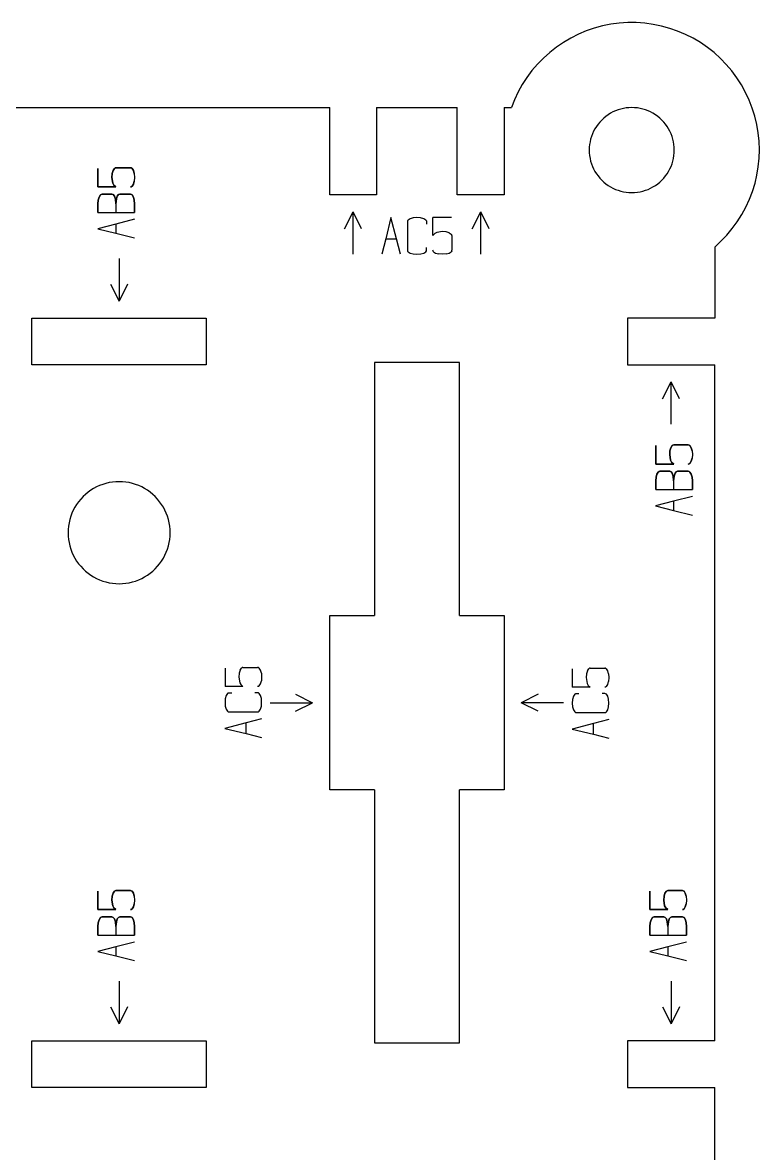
# Model space of a CAD drawing. Header units: millimetres. Extents: x -1665 to -1514, y -292 to -32.
# Drawn here: x -1600.8 to -1514.2, y -165.4 to -32.4 of the extents above; entities that cross this region are included whole.
import ezdxf

# ---------------------------------------------------------------- set-up
doc = ezdxf.new("R2010")
doc.units = ezdxf.units.MM
doc.layers.add('coding', color=2, linetype='Continuous')

msp = doc.modelspace()

# ---------------------------------------------------------------- linework, layer by layer
for p, q in [((-1533.62, -33.02), (-1534.57, -33.35)), ((-1532.66, -32.76), (-1533.62, -33.02)), ((-1531.68, -32.56), (-1532.66, -32.76)), ((-1530.69, -32.43), (-1531.68, -32.56)), ((-1529.69, -32.37), (-1530.69, -32.43)), ((-1528.69, -32.37), (-1529.69, -32.37)), ((-1527.69, -32.44), (-1528.69, -32.37)), ((-1526.7, -32.57), (-1527.69, -32.44)), ((-1525.72, -32.77), (-1526.7, -32.57)), ((-1524.76, -33.04), (-1525.72, -32.77)), ((-1523.82, -33.36), (-1524.76, -33.04)), ((-1536.38, -34.18), (-1537.24, -34.69)), ((-1535.49, -33.73), (-1536.38, -34.18)), ((-1534.57, -33.35), (-1535.49, -33.73)), ((-1522.9, -33.75), (-1523.82, -33.36)), ((-1522.01, -34.21), (-1522.9, -33.75)), ((-1521.15, -34.72), (-1522.01, -34.21)), ((-1538.86, -35.87), (-1539.6, -36.53)), ((-1538.07, -35.25), (-1538.86, -35.87)), ((-1537.24, -34.69), (-1538.07, -35.25)), ((-1520.32, -35.28), (-1521.15, -34.72)), ((-1519.54, -35.9), (-1520.32, -35.28)), ((-1518.8, -36.57), (-1519.54, -35.9)), ((-1539.6, -36.53), (-1540.3, -37.25)), ((-1518.1, -37.29), (-1518.8, -36.57)), ((-1540.95, -38.01), (-1541.54, -38.81)), ((-1540.3, -37.25), (-1540.95, -38.01)), ((-1517.45, -38.05), (-1518.1, -37.29)), ((-1516.86, -38.85), (-1517.45, -38.05)), ((-1542.08, -39.65), (-1542.57, -40.52)), ((-1541.54, -38.81), (-1542.08, -39.65)), ((-1516.32, -39.7), (-1516.86, -38.85)), ((-1515.84, -40.57), (-1516.32, -39.7)), ((-1542.57, -40.52), (-1542.99, -41.43)), ((-1515.42, -41.48), (-1515.84, -40.57)), ((-1614.22, -42.36), (-1564.72, -42.36)), ((-1564.72, -52.61), (-1564.72, -42.36)), ((-1559.22, -42.36), (-1549.72, -42.36)), ((-1559.22, -42.36), (-1559.22, -52.61)), ((-1549.72, -52.61), (-1549.72, -42.36)), ((-1544.22, -42.36), (-1543.36, -42.36)), ((-1544.22, -42.36), (-1544.22, -52.61)), ((-1542.99, -41.43), (-1543.36, -42.36)), ((-1530.51, -42.53), (-1530.82, -42.62)), ((-1530.19, -42.45), (-1530.51, -42.53)), ((-1529.87, -42.4), (-1530.19, -42.45)), ((-1529.54, -42.37), (-1529.87, -42.4)), ((-1529.22, -42.36), (-1529.54, -42.37)), ((-1528.89, -42.37), (-1529.22, -42.36)), ((-1528.56, -42.4), (-1528.89, -42.37)), ((-1528.24, -42.45), (-1528.56, -42.4)), ((-1527.92, -42.53), (-1528.24, -42.45)), ((-1527.61, -42.62), (-1527.92, -42.53)), ((-1515.06, -42.41), (-1515.42, -41.48)), ((-1514.76, -43.36), (-1515.06, -42.41)), ((-1532.75, -43.82), (-1532.98, -44.06)), ((-1532.51, -43.6), (-1532.75, -43.82)), ((-1532.26, -43.39), (-1532.51, -43.6)), ((-1531.99, -43.2), (-1532.26, -43.39)), ((-1531.72, -43.03), (-1531.99, -43.2)), ((-1531.43, -42.87), (-1531.72, -43.03)), ((-1531.13, -42.74), (-1531.43, -42.87)), ((-1530.82, -42.62), (-1531.13, -42.74)), ((-1527.3, -42.74), (-1527.61, -42.62)), ((-1527.01, -42.87), (-1527.3, -42.74)), ((-1526.72, -43.03), (-1527.01, -42.87)), ((-1526.44, -43.2), (-1526.72, -43.03)), ((-1526.17, -43.39), (-1526.44, -43.2)), ((-1525.92, -43.6), (-1526.17, -43.39)), ((-1525.68, -43.82), (-1525.92, -43.6)), ((-1525.46, -44.06), (-1525.68, -43.82)), ((-1514.52, -44.33), (-1514.76, -43.36)), ((-1533.7, -45.15), (-1533.84, -45.45)), ((-1533.55, -44.86), (-1533.7, -45.15)), ((-1533.37, -44.58), (-1533.55, -44.86)), ((-1533.18, -44.31), (-1533.37, -44.58)), ((-1532.98, -44.06), (-1533.18, -44.31)), ((-1525.25, -44.31), (-1525.46, -44.06)), ((-1525.06, -44.58), (-1525.25, -44.31)), ((-1524.89, -44.86), (-1525.06, -44.58)), ((-1524.73, -45.15), (-1524.89, -44.86)), ((-1524.6, -45.45), (-1524.73, -45.15)), ((-1514.36, -45.32), (-1514.52, -44.33)), ((-1534.12, -46.38), (-1534.17, -46.71)), ((-1534.05, -46.06), (-1534.12, -46.38)), ((-1533.95, -45.75), (-1534.05, -46.06)), ((-1533.84, -45.45), (-1533.95, -45.75)), ((-1524.48, -45.75), (-1524.6, -45.45)), ((-1524.39, -46.06), (-1524.48, -45.75)), ((-1524.31, -46.38), (-1524.39, -46.06)), ((-1524.26, -46.71), (-1524.31, -46.38)), ((-1514.25, -46.31), (-1514.36, -45.32)), ((-1514.22, -47.31), (-1514.25, -46.31)), ((-1534.21, -47.03), (-1534.22, -47.36)), ((-1534.22, -47.36), (-1534.21, -47.69)), ((-1534.17, -46.71), (-1534.21, -47.03)), ((-1534.21, -47.69), (-1534.17, -48.01)), ((-1524.23, -47.03), (-1524.26, -46.71)), ((-1524.26, -48.01), (-1524.23, -47.69)), ((-1524.22, -47.36), (-1524.23, -47.03)), ((-1524.23, -47.69), (-1524.22, -47.36)), ((-1514.25, -48.31), (-1514.22, -47.31)), ((-1534.17, -48.01), (-1534.12, -48.33)), ((-1534.12, -48.33), (-1534.05, -48.65)), ((-1534.05, -48.65), (-1533.95, -48.97)), ((-1533.95, -48.97), (-1533.84, -49.27)), ((-1524.6, -49.27), (-1524.48, -48.97)), ((-1524.48, -48.97), (-1524.39, -48.65)), ((-1524.39, -48.65), (-1524.31, -48.33)), ((-1524.31, -48.33), (-1524.26, -48.01)), ((-1514.34, -49.31), (-1514.25, -48.31)), ((-1533.84, -49.27), (-1533.7, -49.57)), ((-1533.7, -49.57), (-1533.55, -49.86)), ((-1533.55, -49.86), (-1533.37, -50.14)), ((-1533.37, -50.14), (-1533.18, -50.4)), ((-1533.18, -50.4), (-1532.98, -50.66)), ((-1525.46, -50.66), (-1525.25, -50.4)), ((-1525.25, -50.4), (-1525.06, -50.14)), ((-1525.06, -50.14), (-1524.89, -49.86)), ((-1524.89, -49.86), (-1524.73, -49.57)), ((-1524.73, -49.57), (-1524.6, -49.27)), ((-1514.73, -51.26), (-1514.51, -50.29)), ((-1514.51, -50.29), (-1514.34, -49.31)), ((-1532.98, -50.66), (-1532.75, -50.89)), ((-1532.75, -50.89), (-1532.51, -51.12)), ((-1532.51, -51.12), (-1532.26, -51.33)), ((-1532.26, -51.33), (-1531.99, -51.52)), ((-1531.99, -51.52), (-1531.72, -51.69)), ((-1531.72, -51.69), (-1531.43, -51.84)), ((-1531.43, -51.84), (-1531.13, -51.98)), ((-1527.3, -51.98), (-1527.01, -51.84)), ((-1527.01, -51.84), (-1526.72, -51.69)), ((-1526.72, -51.69), (-1526.44, -51.52)), ((-1526.44, -51.52), (-1526.17, -51.33)), ((-1526.17, -51.33), (-1525.92, -51.12)), ((-1525.92, -51.12), (-1525.68, -50.89)), ((-1525.68, -50.89), (-1525.46, -50.66)), ((-1515.03, -52.22), (-1514.73, -51.26)), ((-1559.22, -52.61), (-1564.72, -52.61)), ((-1544.22, -52.61), (-1549.72, -52.61)), ((-1531.13, -51.98), (-1530.82, -52.09)), ((-1530.82, -52.09), (-1530.51, -52.19)), ((-1530.51, -52.19), (-1530.19, -52.26)), ((-1530.19, -52.26), (-1529.87, -52.32)), ((-1529.87, -52.32), (-1529.54, -52.35)), ((-1529.54, -52.35), (-1529.22, -52.36)), ((-1529.22, -52.36), (-1528.89, -52.35)), ((-1528.89, -52.35), (-1528.56, -52.32)), ((-1528.56, -52.32), (-1528.24, -52.26)), ((-1528.24, -52.26), (-1527.92, -52.19)), ((-1527.92, -52.19), (-1527.61, -52.09)), ((-1527.61, -52.09), (-1527.3, -51.98)), ((-1515.8, -54.06), (-1515.38, -53.15)), ((-1515.38, -53.15), (-1515.03, -52.22)), ((-1516.27, -54.94), (-1515.8, -54.06)), ((-1517.4, -56.59), (-1516.81, -55.79)), ((-1516.81, -55.79), (-1516.27, -54.94)), ((-1518.04, -57.36), (-1517.4, -56.59)), ((-1519.47, -58.76), (-1518.73, -58.08)), ((-1518.73, -58.08), (-1518.04, -57.36)), ((-1519.47, -58.76), (-1519.47, -67.11)), ((-1599.72, -72.61), (-1599.72, -67.11)), ((-1599.72, -67.11), (-1579.22, -67.11)), ((-1579.22, -67.11), (-1579.22, -72.61)), ((-1529.72, -67.11), (-1529.72, -72.61)), ((-1519.47, -67.11), (-1529.72, -67.11)), ((-1579.22, -72.61), (-1599.72, -72.61)), ((-1559.47, -72.36), (-1559.47, -102.11)), ((-1549.47, -72.36), (-1559.47, -72.36)), ((-1549.47, -102.11), (-1549.47, -72.36)), ((-1529.72, -72.61), (-1519.47, -72.61)), ((-1519.47, -152.11), (-1519.47, -72.61)), ((-1590.25, -86.41), (-1590.64, -86.47)), ((-1589.86, -86.37), (-1590.25, -86.41)), ((-1589.47, -86.36), (-1589.86, -86.37)), ((-1589.07, -86.37), (-1589.47, -86.36)), ((-1588.68, -86.41), (-1589.07, -86.37)), ((-1588.3, -86.47), (-1588.68, -86.41)), ((-1593.12, -87.6), (-1593.42, -87.85)), ((-1592.8, -87.37), (-1593.12, -87.6)), ((-1592.47, -87.16), (-1592.8, -87.37)), ((-1592.12, -86.98), (-1592.47, -87.16)), ((-1591.76, -86.82), (-1592.12, -86.98)), ((-1591.39, -86.68), (-1591.76, -86.82)), ((-1591.02, -86.56), (-1591.39, -86.68)), ((-1590.64, -86.47), (-1591.02, -86.56)), ((-1587.91, -86.56), (-1588.3, -86.47)), ((-1587.54, -86.68), (-1587.91, -86.56)), ((-1587.17, -86.82), (-1587.54, -86.68)), ((-1586.81, -86.98), (-1587.17, -86.82)), ((-1586.47, -87.16), (-1586.81, -86.98)), ((-1586.13, -87.37), (-1586.47, -87.16)), ((-1585.81, -87.6), (-1586.13, -87.37)), ((-1585.51, -87.85), (-1585.81, -87.6)), ((-1594.46, -89.03), (-1594.66, -89.36)), ((-1594.23, -88.71), (-1594.46, -89.03)), ((-1593.98, -88.4), (-1594.23, -88.71)), ((-1593.71, -88.12), (-1593.98, -88.4)), ((-1593.42, -87.85), (-1593.71, -88.12)), ((-1585.22, -88.12), (-1585.51, -87.85)), ((-1584.96, -88.4), (-1585.22, -88.12)), ((-1584.71, -88.71), (-1584.96, -88.4)), ((-1584.48, -89.03), (-1584.71, -88.71)), ((-1584.27, -89.36), (-1584.48, -89.03)), ((-1595.15, -90.43), (-1595.26, -90.81)), ((-1595.01, -90.06), (-1595.15, -90.43)), ((-1594.85, -89.7), (-1595.01, -90.06)), ((-1594.66, -89.36), (-1594.85, -89.7)), ((-1584.09, -89.7), (-1584.27, -89.36)), ((-1583.92, -90.06), (-1584.09, -89.7)), ((-1583.78, -90.43), (-1583.92, -90.06)), ((-1583.67, -90.81), (-1583.78, -90.43)), ((-1595.41, -91.58), (-1595.45, -91.97)), ((-1595.35, -91.19), (-1595.41, -91.58)), ((-1595.26, -90.81), (-1595.35, -91.19)), ((-1583.58, -91.19), (-1583.67, -90.81)), ((-1583.52, -91.58), (-1583.58, -91.19)), ((-1583.48, -91.97), (-1583.52, -91.58)), ((-1595.45, -91.97), (-1595.47, -92.36)), ((-1595.47, -92.36), (-1595.45, -92.75)), ((-1595.45, -92.75), (-1595.41, -93.14)), ((-1583.52, -93.14), (-1583.48, -92.75)), ((-1583.47, -92.36), (-1583.48, -91.97)), ((-1583.48, -92.75), (-1583.47, -92.36)), ((-1595.41, -93.14), (-1595.35, -93.53)), ((-1595.35, -93.53), (-1595.26, -93.91)), ((-1595.26, -93.91), (-1595.15, -94.29)), ((-1595.15, -94.29), (-1595.01, -94.65)), ((-1583.92, -94.65), (-1583.78, -94.29)), ((-1583.78, -94.29), (-1583.67, -93.91)), ((-1583.67, -93.91), (-1583.58, -93.53)), ((-1583.58, -93.53), (-1583.52, -93.14)), ((-1595.01, -94.65), (-1594.85, -95.01)), ((-1594.85, -95.01), (-1594.66, -95.36)), ((-1594.66, -95.36), (-1594.46, -95.69)), ((-1594.46, -95.69), (-1594.23, -96.01)), ((-1584.71, -96.01), (-1584.48, -95.69)), ((-1584.48, -95.69), (-1584.27, -95.36)), ((-1584.27, -95.36), (-1584.09, -95.01)), ((-1584.09, -95.01), (-1583.92, -94.65)), ((-1594.23, -96.01), (-1593.98, -96.31)), ((-1593.98, -96.31), (-1593.71, -96.6)), ((-1593.71, -96.6), (-1593.42, -96.87)), ((-1593.42, -96.87), (-1593.12, -97.12)), ((-1585.81, -97.12), (-1585.51, -96.87)), ((-1585.51, -96.87), (-1585.22, -96.6)), ((-1585.22, -96.6), (-1584.96, -96.31)), ((-1584.96, -96.31), (-1584.71, -96.01)), ((-1593.12, -97.12), (-1592.8, -97.35)), ((-1592.8, -97.35), (-1592.47, -97.55)), ((-1592.47, -97.55), (-1592.12, -97.74)), ((-1592.12, -97.74), (-1591.76, -97.9)), ((-1591.76, -97.9), (-1591.39, -98.04)), ((-1591.39, -98.04), (-1591.02, -98.15)), ((-1591.02, -98.15), (-1590.64, -98.24)), ((-1590.64, -98.24), (-1590.25, -98.31)), ((-1590.25, -98.31), (-1589.86, -98.35)), ((-1589.86, -98.35), (-1589.47, -98.36)), ((-1589.47, -98.36), (-1589.07, -98.35)), ((-1589.07, -98.35), (-1588.68, -98.31)), ((-1588.68, -98.31), (-1588.3, -98.24)), ((-1588.3, -98.24), (-1587.91, -98.15)), ((-1587.91, -98.15), (-1587.54, -98.04)), ((-1587.54, -98.04), (-1587.17, -97.9)), ((-1587.17, -97.9), (-1586.81, -97.74)), ((-1586.81, -97.74), (-1586.47, -97.55)), ((-1586.47, -97.55), (-1586.13, -97.35)), ((-1586.13, -97.35), (-1585.81, -97.12)), ((-1564.72, -122.61), (-1564.72, -102.11)), ((-1564.72, -102.11), (-1559.47, -102.11)), ((-1549.47, -102.11), (-1544.22, -102.11)), ((-1544.22, -102.11), (-1544.22, -122.61)), ((-1559.47, -122.61), (-1564.72, -122.61)), ((-1559.47, -122.61), (-1559.47, -152.36)), ((-1544.22, -122.61), (-1549.47, -122.61)), ((-1549.47, -152.36), (-1549.47, -122.61)), ((-1599.72, -152.11), (-1579.22, -152.11)), ((-1599.72, -157.61), (-1599.72, -152.11)), ((-1579.22, -152.11), (-1579.22, -157.61)), ((-1559.47, -152.36), (-1549.47, -152.36)), ((-1529.72, -152.11), (-1529.72, -157.61)), ((-1519.47, -152.11), (-1529.72, -152.11)), ((-1579.22, -157.61), (-1599.72, -157.61)), ((-1529.72, -157.61), (-1519.47, -157.61)), ((-1519.47, -167.11), (-1519.47, -157.61))]:
    msp.add_line(p, q)
at = {"layer": 'coding'}
for p, q in [((-1591.96, -51.69), (-1591.96, -49.52)), ((-1591.96, -49.52), (-1591.96, -51.69)), ((-1590.29, -50.12), (-1590.32, -50.57)), ((-1590.32, -50.57), (-1590.29, -50.12)), ((-1590.18, -49.76), (-1590.29, -50.12)), ((-1590.29, -50.12), (-1590.18, -49.76)), ((-1590.03, -49.52), (-1590.18, -49.76)), ((-1590.18, -49.76), (-1590.03, -49.52)), ((-1589.94, -49.46), (-1590.03, -49.52)), ((-1590.03, -49.52), (-1589.94, -49.46)), ((-1589.84, -49.44), (-1589.94, -49.46)), ((-1589.94, -49.46), (-1589.84, -49.44)), ((-1588.13, -49.44), (-1589.84, -49.44)), ((-1589.84, -49.44), (-1588.13, -49.44)), ((-1588.04, -49.46), (-1588.13, -49.44)), ((-1588.13, -49.44), (-1588.04, -49.46)), ((-1587.95, -49.52), (-1588.04, -49.46)), ((-1588.04, -49.46), (-1587.95, -49.52)), ((-1587.79, -49.76), (-1587.95, -49.52)), ((-1587.95, -49.52), (-1587.79, -49.76)), ((-1587.69, -50.12), (-1587.79, -49.76)), ((-1587.79, -49.76), (-1587.69, -50.12)), ((-1587.69, -50.12), (-1587.65, -50.57)), ((-1589.84, -51.69), (-1591.96, -51.69)), ((-1591.96, -51.69), (-1589.84, -51.69)), ((-1590.32, -50.57), (-1590.22, -51.24)), ((-1590.22, -51.24), (-1590.32, -50.57)), ((-1590.22, -51.24), (-1590.1, -51.47)), ((-1590.1, -51.47), (-1590.22, -51.24)), ((-1590.1, -51.47), (-1589.84, -51.69)), ((-1589.84, -51.69), (-1590.1, -51.47)), ((-1588.04, -51.67), (-1588.13, -51.69)), ((-1588.13, -51.69), (-1588.04, -51.67)), ((-1587.95, -51.61), (-1588.04, -51.67)), ((-1588.04, -51.67), (-1587.95, -51.61)), ((-1587.79, -51.37), (-1587.95, -51.61)), ((-1587.95, -51.61), (-1587.79, -51.37)), ((-1587.69, -51.01), (-1587.79, -51.37)), ((-1587.79, -51.37), (-1587.69, -51.01)), ((-1587.65, -50.57), (-1587.69, -51.01)), ((-1591.82, -52.88), (-1591.92, -53.24)), ((-1591.92, -53.24), (-1591.82, -52.88)), ((-1591.66, -52.63), (-1591.82, -52.88)), ((-1591.82, -52.88), (-1591.66, -52.63)), ((-1591.57, -52.57), (-1591.66, -52.63)), ((-1591.66, -52.63), (-1591.57, -52.57)), ((-1591.48, -52.54), (-1591.57, -52.57)), ((-1591.57, -52.57), (-1591.48, -52.54)), ((-1590.31, -52.54), (-1591.48, -52.54)), ((-1591.48, -52.54), (-1590.31, -52.54)), ((-1590.16, -52.6), (-1590.31, -52.54)), ((-1590.31, -52.54), (-1590.16, -52.6)), ((-1590.02, -52.78), (-1590.16, -52.6)), ((-1590.16, -52.6), (-1590.02, -52.78)), ((-1589.91, -53.12), (-1590.02, -52.78)), ((-1590.02, -52.78), (-1589.91, -53.12)), ((-1589.85, -53.67), (-1589.91, -53.12)), ((-1589.91, -53.12), (-1589.85, -53.67)), ((-1589.85, -53.67), (-1589.78, -53.11)), ((-1589.78, -53.11), (-1589.85, -53.67)), ((-1589.78, -53.11), (-1589.68, -52.78)), ((-1589.68, -52.78), (-1589.78, -53.11)), ((-1589.68, -52.78), (-1589.54, -52.6)), ((-1589.54, -52.6), (-1589.68, -52.78)), ((-1589.54, -52.6), (-1589.39, -52.54)), ((-1589.39, -52.54), (-1589.54, -52.6)), ((-1589.39, -52.54), (-1588.13, -52.54)), ((-1588.13, -52.54), (-1589.39, -52.54)), ((-1588.13, -52.54), (-1588.03, -52.57)), ((-1588.03, -52.57), (-1588.13, -52.54)), ((-1588.03, -52.57), (-1587.94, -52.63)), ((-1587.94, -52.63), (-1588.03, -52.57)), ((-1587.94, -52.63), (-1587.79, -52.88)), ((-1587.79, -52.88), (-1587.94, -52.63)), ((-1587.79, -52.88), (-1587.69, -53.24)), ((-1587.69, -53.24), (-1587.79, -52.88)), ((-1591.92, -53.24), (-1591.96, -53.67)), ((-1591.96, -53.67), (-1591.92, -53.24)), ((-1591.96, -53.67), (-1591.96, -54.69)), ((-1591.96, -54.69), (-1591.96, -53.67)), ((-1589.85, -53.67), (-1589.85, -54.69)), ((-1587.69, -53.24), (-1587.65, -53.67)), ((-1587.65, -53.67), (-1587.69, -53.24)), ((-1587.65, -53.67), (-1587.65, -54.69)), ((-1587.65, -54.69), (-1587.65, -53.67)), ((-1591.96, -54.69), (-1589.85, -54.69)), ((-1589.85, -54.69), (-1587.65, -54.69)), ((-1587.65, -55.5), (-1589.85, -56.07)), ((-1562.97, -56.61), (-1561.97, -54.61)), ((-1561.97, -59.61), (-1561.97, -54.61)), ((-1560.97, -56.61), (-1561.97, -54.61)), ((-1557.52, -55.29), (-1558.13, -57.79)), ((-1556.87, -57.79), (-1557.52, -55.29)), ((-1555.56, -55.69), (-1555.58, -55.78)), ((-1555.58, -55.78), (-1555.58, -59.13)), ((-1555.56, -55.69), (-1555.5, -55.6)), ((-1555.27, -55.44), (-1555.5, -55.6)), ((-1554.9, -55.34), (-1555.27, -55.44)), ((-1554.46, -55.3), (-1554.9, -55.34)), ((-1554.03, -55.34), (-1554.46, -55.3)), ((-1553.66, -55.44), (-1554.03, -55.34)), ((-1553.42, -55.6), (-1553.66, -55.44)), ((-1553.36, -55.69), (-1553.42, -55.6)), ((-1553.36, -55.69), (-1553.34, -55.78)), ((-1553.34, -55.78), (-1553.34, -56.09)), ((-1552.59, -57.42), (-1552.59, -55.3)), ((-1550.42, -55.3), (-1552.59, -55.3)), ((-1547.97, -56.61), (-1546.97, -54.61)), ((-1546.97, -59.61), (-1546.97, -54.61)), ((-1545.97, -56.61), (-1546.97, -54.61)), ((-1589.85, -56.07), (-1591.97, -56.62)), ((-1591.97, -56.62), (-1589.85, -57.14)), ((-1589.85, -56.07), (-1589.85, -57.14)), ((-1589.85, -57.14), (-1587.65, -57.68)), ((-1552.37, -57.16), (-1552.59, -57.42)), ((-1552.14, -57.04), (-1552.37, -57.16)), ((-1551.47, -56.94), (-1552.14, -57.04)), ((-1551.03, -56.97), (-1551.47, -56.94)), ((-1550.67, -57.08), (-1551.03, -56.97)), ((-1550.67, -57.08), (-1550.43, -57.23)), ((-1558.13, -57.79), (-1558.58, -59.61)), ((-1558.13, -57.79), (-1556.87, -57.79)), ((-1556.4, -59.61), (-1556.87, -57.79)), ((-1550.37, -57.32), (-1550.43, -57.23)), ((-1550.35, -57.42), (-1550.37, -57.32)), ((-1550.35, -57.42), (-1550.35, -59.13)), ((-1555.58, -59.13), (-1555.56, -59.23)), ((-1555.56, -59.23), (-1555.5, -59.32)), ((-1555.5, -59.32), (-1555.27, -59.47)), ((-1555.27, -59.47), (-1554.91, -59.57)), ((-1554.91, -59.57), (-1554.46, -59.61)), ((-1554.46, -59.61), (-1554.02, -59.57)), ((-1554.02, -59.57), (-1553.66, -59.47)), ((-1553.66, -59.47), (-1553.42, -59.31)), ((-1553.42, -59.31), (-1553.36, -59.22)), ((-1553.36, -59.22), (-1553.34, -59.13)), ((-1553.34, -59.13), (-1553.34, -58.82)), ((-1552.57, -59.22), (-1552.59, -59.13)), ((-1552.51, -59.31), (-1552.57, -59.22)), ((-1552.51, -59.31), (-1552.27, -59.47)), ((-1552.27, -59.47), (-1551.91, -59.57)), ((-1551.47, -59.61), (-1551.91, -59.57)), ((-1551.03, -59.57), (-1551.47, -59.61)), ((-1551.03, -59.57), (-1550.67, -59.47)), ((-1550.67, -59.47), (-1550.43, -59.31)), ((-1550.37, -59.22), (-1550.43, -59.31)), ((-1550.37, -59.22), (-1550.35, -59.13)), ((-1589.47, -60.11), (-1589.47, -65.11)), ((-1590.47, -63.11), (-1589.47, -65.11)), ((-1588.47, -63.11), (-1589.47, -65.11)), ((-1525.59, -76.61), (-1524.59, -74.61)), ((-1524.59, -79.61), (-1524.59, -74.61)), ((-1523.59, -76.61), (-1524.59, -74.61)), ((-1526.4, -84.28), (-1526.4, -82.11)), ((-1526.4, -82.11), (-1526.4, -84.28)), ((-1524.62, -82.36), (-1524.73, -82.72)), ((-1524.73, -82.72), (-1524.62, -82.36)), ((-1524.47, -82.11), (-1524.62, -82.36)), ((-1524.62, -82.36), (-1524.47, -82.11)), ((-1524.38, -82.05), (-1524.47, -82.11)), ((-1524.47, -82.11), (-1524.38, -82.05)), ((-1524.28, -82.03), (-1524.38, -82.05)), ((-1524.38, -82.05), (-1524.28, -82.03)), ((-1522.57, -82.03), (-1524.28, -82.03)), ((-1524.28, -82.03), (-1522.57, -82.03)), ((-1522.48, -82.05), (-1522.57, -82.03)), ((-1522.57, -82.03), (-1522.48, -82.05)), ((-1522.39, -82.11), (-1522.48, -82.05)), ((-1522.48, -82.05), (-1522.39, -82.11)), ((-1522.23, -82.36), (-1522.39, -82.11)), ((-1522.39, -82.11), (-1522.23, -82.36)), ((-1522.13, -82.72), (-1522.23, -82.36)), ((-1522.23, -82.36), (-1522.13, -82.72)), ((-1524.73, -82.72), (-1524.76, -83.16)), ((-1524.76, -83.16), (-1524.73, -82.72)), ((-1524.76, -83.16), (-1524.66, -83.83)), ((-1524.66, -83.83), (-1524.76, -83.16)), ((-1522.13, -83.6), (-1522.23, -83.96)), ((-1522.23, -83.96), (-1522.13, -83.6)), ((-1522.13, -82.72), (-1522.09, -83.16)), ((-1522.09, -83.16), (-1522.13, -83.6)), ((-1524.28, -84.28), (-1526.4, -84.28)), ((-1526.4, -84.28), (-1524.28, -84.28)), ((-1524.66, -83.83), (-1524.54, -84.06)), ((-1524.54, -84.06), (-1524.66, -83.83)), ((-1524.54, -84.06), (-1524.28, -84.28)), ((-1524.28, -84.28), (-1524.54, -84.06)), ((-1522.48, -84.26), (-1522.57, -84.28)), ((-1522.57, -84.28), (-1522.48, -84.26)), ((-1522.39, -84.2), (-1522.48, -84.26)), ((-1522.48, -84.26), (-1522.39, -84.2)), ((-1522.23, -83.96), (-1522.39, -84.2)), ((-1522.39, -84.2), (-1522.23, -83.96)), ((-1526.36, -85.83), (-1526.4, -86.26)), ((-1526.4, -86.26), (-1526.36, -85.83)), ((-1526.4, -86.26), (-1526.4, -87.28)), ((-1526.4, -87.28), (-1526.4, -86.26)), ((-1526.26, -85.47), (-1526.36, -85.83)), ((-1526.36, -85.83), (-1526.26, -85.47)), ((-1526.1, -85.22), (-1526.26, -85.47)), ((-1526.26, -85.47), (-1526.1, -85.22)), ((-1526.01, -85.16), (-1526.1, -85.22)), ((-1526.1, -85.22), (-1526.01, -85.16)), ((-1525.92, -85.14), (-1526.01, -85.16)), ((-1526.01, -85.16), (-1525.92, -85.14)), ((-1524.75, -85.14), (-1525.92, -85.14)), ((-1525.92, -85.14), (-1524.75, -85.14)), ((-1524.6, -85.19), (-1524.75, -85.14)), ((-1524.75, -85.14), (-1524.6, -85.19)), ((-1524.46, -85.37), (-1524.6, -85.19)), ((-1524.6, -85.19), (-1524.46, -85.37)), ((-1524.35, -85.71), (-1524.46, -85.37)), ((-1524.46, -85.37), (-1524.35, -85.71)), ((-1524.29, -86.26), (-1524.35, -85.71)), ((-1524.35, -85.71), (-1524.29, -86.26)), ((-1524.29, -86.26), (-1524.22, -85.7)), ((-1524.22, -85.7), (-1524.29, -86.26)), ((-1524.29, -86.26), (-1524.29, -87.28)), ((-1524.22, -85.7), (-1524.11, -85.37)), ((-1524.11, -85.37), (-1524.22, -85.7)), ((-1524.11, -85.37), (-1523.98, -85.19)), ((-1523.98, -85.19), (-1524.11, -85.37)), ((-1523.98, -85.19), (-1523.83, -85.14)), ((-1523.83, -85.14), (-1523.98, -85.19)), ((-1523.83, -85.14), (-1522.57, -85.14)), ((-1522.57, -85.14), (-1523.83, -85.14)), ((-1522.57, -85.14), (-1522.47, -85.16)), ((-1522.47, -85.16), (-1522.57, -85.14)), ((-1522.47, -85.16), (-1522.38, -85.22)), ((-1522.38, -85.22), (-1522.47, -85.16)), ((-1522.38, -85.22), (-1522.23, -85.47)), ((-1522.23, -85.47), (-1522.38, -85.22)), ((-1522.23, -85.47), (-1522.13, -85.83)), ((-1522.13, -85.83), (-1522.23, -85.47)), ((-1522.13, -85.83), (-1522.09, -86.26)), ((-1522.09, -86.26), (-1522.13, -85.83)), ((-1522.09, -86.26), (-1522.09, -87.28)), ((-1522.09, -87.28), (-1522.09, -86.26)), ((-1526.4, -87.28), (-1524.29, -87.28)), ((-1524.29, -87.28), (-1522.09, -87.28)), ((-1524.29, -88.66), (-1526.41, -89.21)), ((-1522.09, -88.09), (-1524.29, -88.66)), ((-1524.29, -88.66), (-1524.29, -89.73)), ((-1526.41, -89.21), (-1524.29, -89.73)), ((-1524.29, -89.73), (-1522.09, -90.28)), ((-1577.02, -108.28), (-1577.02, -110.45)), ((-1575.35, -108.89), (-1575.39, -109.33)), ((-1575.25, -108.52), (-1575.35, -108.89)), ((-1575.25, -108.52), (-1575.09, -108.28)), ((-1575, -108.22), (-1575.09, -108.28)), ((-1574.91, -108.2), (-1575, -108.22)), ((-1574.91, -108.2), (-1573.2, -108.2)), ((-1573.1, -108.22), (-1573.2, -108.2)), ((-1573.1, -108.22), (-1573.01, -108.28)), ((-1572.86, -108.52), (-1573.01, -108.28)), ((-1572.75, -108.89), (-1572.86, -108.52)), ((-1572.75, -108.89), (-1572.72, -109.33)), ((-1536.21, -108.35), (-1536.21, -110.53)), ((-1534.54, -108.96), (-1534.57, -109.4)), ((-1534.43, -108.6), (-1534.54, -108.96)), ((-1534.43, -108.6), (-1534.28, -108.36)), ((-1534.19, -108.3), (-1534.28, -108.36)), ((-1534.09, -108.28), (-1534.19, -108.3)), ((-1534.09, -108.28), (-1532.38, -108.28)), ((-1532.29, -108.3), (-1532.38, -108.28)), ((-1532.29, -108.3), (-1532.2, -108.36)), ((-1532.04, -108.6), (-1532.2, -108.36)), ((-1531.94, -108.96), (-1532.04, -108.6)), ((-1531.94, -108.96), (-1531.9, -109.4)), ((-1575.39, -109.33), (-1575.29, -110)), ((-1575.29, -110), (-1575.16, -110.23)), ((-1575.16, -110.23), (-1574.91, -110.45)), ((-1573.01, -110.37), (-1573.1, -110.43)), ((-1573.01, -110.37), (-1572.86, -110.13)), ((-1572.86, -110.13), (-1572.75, -109.77)), ((-1572.72, -109.33), (-1572.75, -109.77)), ((-1534.57, -109.4), (-1534.47, -110.08)), ((-1534.47, -110.08), (-1534.35, -110.31)), ((-1534.35, -110.31), (-1534.09, -110.53)), ((-1532.2, -110.45), (-1532.04, -110.2)), ((-1532.04, -110.2), (-1531.94, -109.84)), ((-1531.9, -109.4), (-1531.94, -109.84)), ((-1574.91, -110.45), (-1577.02, -110.45)), ((-1576.88, -111.52), (-1576.99, -111.88)), ((-1576.72, -111.28), (-1576.88, -111.52)), ((-1576.64, -111.21), (-1576.72, -111.28)), ((-1576.64, -111.21), (-1576.54, -111.19)), ((-1576.54, -111.19), (-1576.24, -111.19)), ((-1573.2, -111.19), (-1573.5, -111.19)), ((-1573.1, -110.43), (-1573.2, -110.45)), ((-1573.1, -111.21), (-1573.2, -111.19)), ((-1573.01, -111.28), (-1573.1, -111.21)), ((-1572.85, -111.52), (-1573.01, -111.28)), ((-1572.75, -111.87), (-1572.85, -111.52)), ((-1568.72, -111.36), (-1566.72, -112.36)), ((-1540.22, -111.36), (-1542.22, -112.36)), ((-1534.09, -110.53), (-1536.21, -110.53)), ((-1536.07, -111.59), (-1536.17, -111.96)), ((-1535.91, -111.35), (-1536.07, -111.59)), ((-1535.82, -111.29), (-1535.91, -111.35)), ((-1535.82, -111.29), (-1535.73, -111.27)), ((-1535.73, -111.27), (-1535.42, -111.27)), ((-1532.38, -111.27), (-1532.69, -111.27)), ((-1532.29, -110.51), (-1532.38, -110.53)), ((-1532.29, -111.29), (-1532.38, -111.27)), ((-1532.2, -110.45), (-1532.29, -110.51)), ((-1532.2, -111.35), (-1532.29, -111.29)), ((-1532.04, -111.59), (-1532.2, -111.35)), ((-1531.94, -111.95), (-1532.04, -111.59)), ((-1576.99, -111.88), (-1577.02, -112.32)), ((-1577.02, -112.32), (-1576.99, -112.76)), ((-1576.99, -112.76), (-1576.88, -113.12)), ((-1572.85, -113.12), (-1572.75, -112.76)), ((-1572.72, -112.32), (-1572.75, -111.87)), ((-1572.75, -112.76), (-1572.72, -112.32)), ((-1571.72, -112.36), (-1566.72, -112.36)), ((-1568.72, -113.36), (-1566.72, -112.36)), ((-1537.22, -112.36), (-1542.22, -112.36)), ((-1540.22, -113.36), (-1542.22, -112.36)), ((-1536.17, -111.96), (-1536.21, -112.39)), ((-1536.21, -112.39), (-1536.17, -112.83)), ((-1536.17, -112.83), (-1536.07, -113.2)), ((-1532.04, -113.2), (-1531.94, -112.84)), ((-1531.9, -112.39), (-1531.94, -111.95)), ((-1531.94, -112.84), (-1531.9, -112.39)), ((-1576.88, -113.12), (-1576.73, -113.36)), ((-1576.64, -113.42), (-1576.73, -113.36)), ((-1576.64, -113.42), (-1576.54, -113.44)), ((-1576.54, -113.44), (-1573.2, -113.44)), ((-1572.72, -114.25), (-1574.53, -114.73)), ((-1573.2, -113.44), (-1573.1, -113.42)), ((-1573.1, -113.42), (-1573.01, -113.36)), ((-1573.01, -113.36), (-1572.85, -113.12)), ((-1536.07, -113.2), (-1535.91, -113.44)), ((-1535.83, -113.5), (-1535.91, -113.44)), ((-1535.83, -113.5), (-1535.73, -113.52)), ((-1535.73, -113.52), (-1532.38, -113.52)), ((-1531.9, -114.33), (-1533.72, -114.8)), ((-1532.38, -113.52), (-1532.28, -113.5)), ((-1532.28, -113.5), (-1532.19, -113.44)), ((-1532.19, -113.44), (-1532.04, -113.2)), ((-1574.53, -114.73), (-1577.03, -115.38)), ((-1577.03, -115.38), (-1574.54, -115.99)), ((-1574.54, -115.99), (-1574.53, -114.73)), ((-1533.72, -114.8), (-1536.22, -115.45)), ((-1536.22, -115.45), (-1533.72, -116.06)), ((-1533.72, -116.06), (-1533.72, -114.8)), ((-1574.54, -115.99), (-1572.72, -116.44)), ((-1533.72, -116.06), (-1531.9, -116.51)), ((-1591.96, -136.69), (-1591.96, -134.52)), ((-1591.96, -134.52), (-1591.96, -136.69)), ((-1590.29, -135.12), (-1590.32, -135.57)), ((-1590.32, -135.57), (-1590.29, -135.12)), ((-1590.32, -135.57), (-1590.22, -136.24)), ((-1590.22, -136.24), (-1590.32, -135.57)), ((-1590.18, -134.76), (-1590.29, -135.12)), ((-1590.29, -135.12), (-1590.18, -134.76)), ((-1590.03, -134.52), (-1590.18, -134.76)), ((-1590.18, -134.76), (-1590.03, -134.52)), ((-1589.94, -134.46), (-1590.03, -134.52)), ((-1590.03, -134.52), (-1589.94, -134.46)), ((-1589.84, -134.44), (-1589.94, -134.46)), ((-1589.94, -134.46), (-1589.84, -134.44)), ((-1588.13, -134.44), (-1589.84, -134.44)), ((-1589.84, -134.44), (-1588.13, -134.44)), ((-1588.04, -134.46), (-1588.13, -134.44)), ((-1588.13, -134.44), (-1588.04, -134.46)), ((-1587.95, -134.52), (-1588.04, -134.46)), ((-1588.04, -134.46), (-1587.95, -134.52)), ((-1587.79, -134.76), (-1587.95, -134.52)), ((-1587.95, -134.52), (-1587.79, -134.76)), ((-1587.69, -135.12), (-1587.79, -134.76)), ((-1587.79, -134.76), (-1587.69, -135.12)), ((-1587.69, -135.12), (-1587.65, -135.57)), ((-1587.65, -135.57), (-1587.69, -136.01)), ((-1527.09, -136.69), (-1527.09, -134.52)), ((-1527.09, -134.52), (-1527.09, -136.69)), ((-1525.41, -135.12), (-1525.45, -135.57)), ((-1525.45, -135.57), (-1525.41, -135.12)), ((-1525.45, -135.57), (-1525.35, -136.24)), ((-1525.35, -136.24), (-1525.45, -135.57)), ((-1525.31, -134.76), (-1525.41, -135.12)), ((-1525.41, -135.12), (-1525.31, -134.76)), ((-1525.15, -134.52), (-1525.31, -134.76)), ((-1525.31, -134.76), (-1525.15, -134.52)), ((-1525.06, -134.46), (-1525.15, -134.52)), ((-1525.15, -134.52), (-1525.06, -134.46)), ((-1524.97, -134.44), (-1525.06, -134.46)), ((-1525.06, -134.46), (-1524.97, -134.44)), ((-1523.26, -134.44), (-1524.97, -134.44)), ((-1524.97, -134.44), (-1523.26, -134.44)), ((-1523.16, -134.46), (-1523.26, -134.44)), ((-1523.26, -134.44), (-1523.16, -134.46)), ((-1523.07, -134.52), (-1523.16, -134.46)), ((-1523.16, -134.46), (-1523.07, -134.52)), ((-1522.92, -134.76), (-1523.07, -134.52)), ((-1523.07, -134.52), (-1522.92, -134.76)), ((-1522.81, -135.12), (-1522.92, -134.76)), ((-1522.92, -134.76), (-1522.81, -135.12)), ((-1522.81, -135.12), (-1522.78, -135.57)), ((-1522.78, -135.57), (-1522.81, -136.01)), ((-1589.84, -136.69), (-1591.96, -136.69)), ((-1591.96, -136.69), (-1589.84, -136.69)), ((-1590.22, -136.24), (-1590.1, -136.47)), ((-1590.1, -136.47), (-1590.22, -136.24)), ((-1590.1, -136.47), (-1589.84, -136.69)), ((-1589.84, -136.69), (-1590.1, -136.47)), ((-1588.04, -136.67), (-1588.13, -136.69)), ((-1588.13, -136.69), (-1588.04, -136.67)), ((-1587.95, -136.61), (-1588.04, -136.67)), ((-1588.04, -136.67), (-1587.95, -136.61)), ((-1587.79, -136.37), (-1587.95, -136.61)), ((-1587.95, -136.61), (-1587.79, -136.37)), ((-1587.69, -136.01), (-1587.79, -136.37)), ((-1587.79, -136.37), (-1587.69, -136.01)), ((-1524.97, -136.69), (-1527.09, -136.69)), ((-1527.09, -136.69), (-1524.97, -136.69)), ((-1525.35, -136.24), (-1525.22, -136.47)), ((-1525.22, -136.47), (-1525.35, -136.24)), ((-1525.22, -136.47), (-1524.97, -136.69)), ((-1524.97, -136.69), (-1525.22, -136.47)), ((-1523.16, -136.67), (-1523.26, -136.69)), ((-1523.26, -136.69), (-1523.16, -136.67)), ((-1523.07, -136.61), (-1523.16, -136.67)), ((-1523.16, -136.67), (-1523.07, -136.61)), ((-1522.92, -136.37), (-1523.07, -136.61)), ((-1523.07, -136.61), (-1522.92, -136.37)), ((-1522.81, -136.01), (-1522.92, -136.37)), ((-1522.92, -136.37), (-1522.81, -136.01)), ((-1591.92, -138.24), (-1591.96, -138.67)), ((-1591.96, -138.67), (-1591.92, -138.24)), ((-1591.82, -137.88), (-1591.92, -138.24)), ((-1591.92, -138.24), (-1591.82, -137.88)), ((-1591.66, -137.63), (-1591.82, -137.88)), ((-1591.82, -137.88), (-1591.66, -137.63)), ((-1591.57, -137.57), (-1591.66, -137.63)), ((-1591.66, -137.63), (-1591.57, -137.57)), ((-1591.48, -137.54), (-1591.57, -137.57)), ((-1591.57, -137.57), (-1591.48, -137.54)), ((-1590.31, -137.54), (-1591.48, -137.54)), ((-1591.48, -137.54), (-1590.31, -137.54)), ((-1590.16, -137.6), (-1590.31, -137.54)), ((-1590.31, -137.54), (-1590.16, -137.6)), ((-1590.02, -137.78), (-1590.16, -137.6)), ((-1590.16, -137.6), (-1590.02, -137.78)), ((-1589.91, -138.12), (-1590.02, -137.78)), ((-1590.02, -137.78), (-1589.91, -138.12)), ((-1589.85, -138.67), (-1589.91, -138.12)), ((-1589.91, -138.12), (-1589.85, -138.67)), ((-1589.85, -138.67), (-1589.78, -138.11)), ((-1589.78, -138.11), (-1589.85, -138.67)), ((-1589.78, -138.11), (-1589.68, -137.78)), ((-1589.68, -137.78), (-1589.78, -138.11)), ((-1589.68, -137.78), (-1589.54, -137.6)), ((-1589.54, -137.6), (-1589.68, -137.78)), ((-1589.54, -137.6), (-1589.39, -137.54)), ((-1589.39, -137.54), (-1589.54, -137.6)), ((-1589.39, -137.54), (-1588.13, -137.54)), ((-1588.13, -137.54), (-1589.39, -137.54)), ((-1588.13, -137.54), (-1588.03, -137.57)), ((-1588.03, -137.57), (-1588.13, -137.54)), ((-1588.03, -137.57), (-1587.94, -137.63)), ((-1587.94, -137.63), (-1588.03, -137.57)), ((-1587.94, -137.63), (-1587.79, -137.88)), ((-1587.79, -137.88), (-1587.94, -137.63)), ((-1587.79, -137.88), (-1587.69, -138.24)), ((-1587.69, -138.24), (-1587.79, -137.88)), ((-1587.69, -138.24), (-1587.65, -138.67)), ((-1587.65, -138.67), (-1587.69, -138.24)), ((-1527.05, -138.24), (-1527.09, -138.67)), ((-1527.09, -138.67), (-1527.05, -138.24)), ((-1526.94, -137.88), (-1527.05, -138.24)), ((-1527.05, -138.24), (-1526.94, -137.88)), ((-1526.79, -137.63), (-1526.94, -137.88)), ((-1526.94, -137.88), (-1526.79, -137.63)), ((-1526.7, -137.57), (-1526.79, -137.63)), ((-1526.79, -137.63), (-1526.7, -137.57)), ((-1526.6, -137.54), (-1526.7, -137.57)), ((-1526.7, -137.57), (-1526.6, -137.54)), ((-1525.44, -137.54), (-1526.6, -137.54)), ((-1526.6, -137.54), (-1525.44, -137.54)), ((-1525.28, -137.6), (-1525.44, -137.54)), ((-1525.44, -137.54), (-1525.28, -137.6)), ((-1525.14, -137.78), (-1525.28, -137.6)), ((-1525.28, -137.6), (-1525.14, -137.78)), ((-1525.04, -138.12), (-1525.14, -137.78)), ((-1525.14, -137.78), (-1525.04, -138.12)), ((-1524.97, -138.67), (-1525.04, -138.12)), ((-1525.04, -138.12), (-1524.98, -138.67)), ((-1524.98, -138.67), (-1524.91, -138.11)), ((-1524.91, -138.11), (-1524.97, -138.67)), ((-1524.91, -138.11), (-1524.8, -137.78)), ((-1524.8, -137.78), (-1524.91, -138.11)), ((-1524.8, -137.78), (-1524.67, -137.6)), ((-1524.67, -137.6), (-1524.8, -137.78)), ((-1524.67, -137.6), (-1524.51, -137.54)), ((-1524.51, -137.54), (-1524.67, -137.6)), ((-1524.51, -137.54), (-1523.26, -137.54)), ((-1523.26, -137.54), (-1524.51, -137.54)), ((-1523.26, -137.54), (-1523.16, -137.57)), ((-1523.16, -137.57), (-1523.26, -137.54)), ((-1523.16, -137.57), (-1523.07, -137.63)), ((-1523.07, -137.63), (-1523.16, -137.57)), ((-1523.07, -137.63), (-1522.91, -137.88)), ((-1522.91, -137.88), (-1523.07, -137.63)), ((-1522.91, -137.88), (-1522.81, -138.24)), ((-1522.81, -138.24), (-1522.91, -137.88)), ((-1522.81, -138.24), (-1522.78, -138.67)), ((-1522.78, -138.67), (-1522.81, -138.24)), ((-1591.96, -138.67), (-1591.96, -139.69)), ((-1591.96, -139.69), (-1591.96, -138.67)), ((-1589.85, -138.67), (-1589.85, -139.69)), ((-1587.65, -138.67), (-1587.65, -139.69)), ((-1587.65, -139.69), (-1587.65, -138.67)), ((-1527.09, -138.67), (-1527.09, -139.69)), ((-1527.09, -139.69), (-1527.09, -138.67)), ((-1524.98, -138.67), (-1524.98, -139.69)), ((-1522.78, -138.67), (-1522.78, -139.69)), ((-1522.78, -139.69), (-1522.78, -138.67)), ((-1591.96, -139.69), (-1589.85, -139.69)), ((-1589.85, -139.69), (-1587.65, -139.69)), ((-1587.65, -140.5), (-1589.85, -141.07)), ((-1527.09, -139.69), (-1524.98, -139.69)), ((-1524.98, -139.69), (-1522.78, -139.69)), ((-1522.78, -140.5), (-1524.97, -141.07)), ((-1589.85, -141.07), (-1591.97, -141.62)), ((-1591.97, -141.62), (-1589.85, -142.14)), ((-1589.85, -141.07), (-1589.85, -142.14)), ((-1589.85, -142.14), (-1587.65, -142.68)), ((-1524.97, -141.07), (-1527.09, -141.62)), ((-1527.09, -141.62), (-1524.97, -142.14)), ((-1524.97, -141.07), (-1524.97, -142.14)), ((-1524.97, -142.14), (-1522.78, -142.68)), ((-1589.47, -145.11), (-1589.47, -150.11)), ((-1524.59, -145.11), (-1524.59, -150.11)), ((-1590.47, -148.11), (-1589.47, -150.11)), ((-1588.47, -148.11), (-1589.47, -150.11)), ((-1525.59, -148.11), (-1524.59, -150.11)), ((-1523.59, -148.11), (-1524.59, -150.11))]:
    msp.add_line(p, q, dxfattribs=at)

doc.saveas('drawing.dxf')
